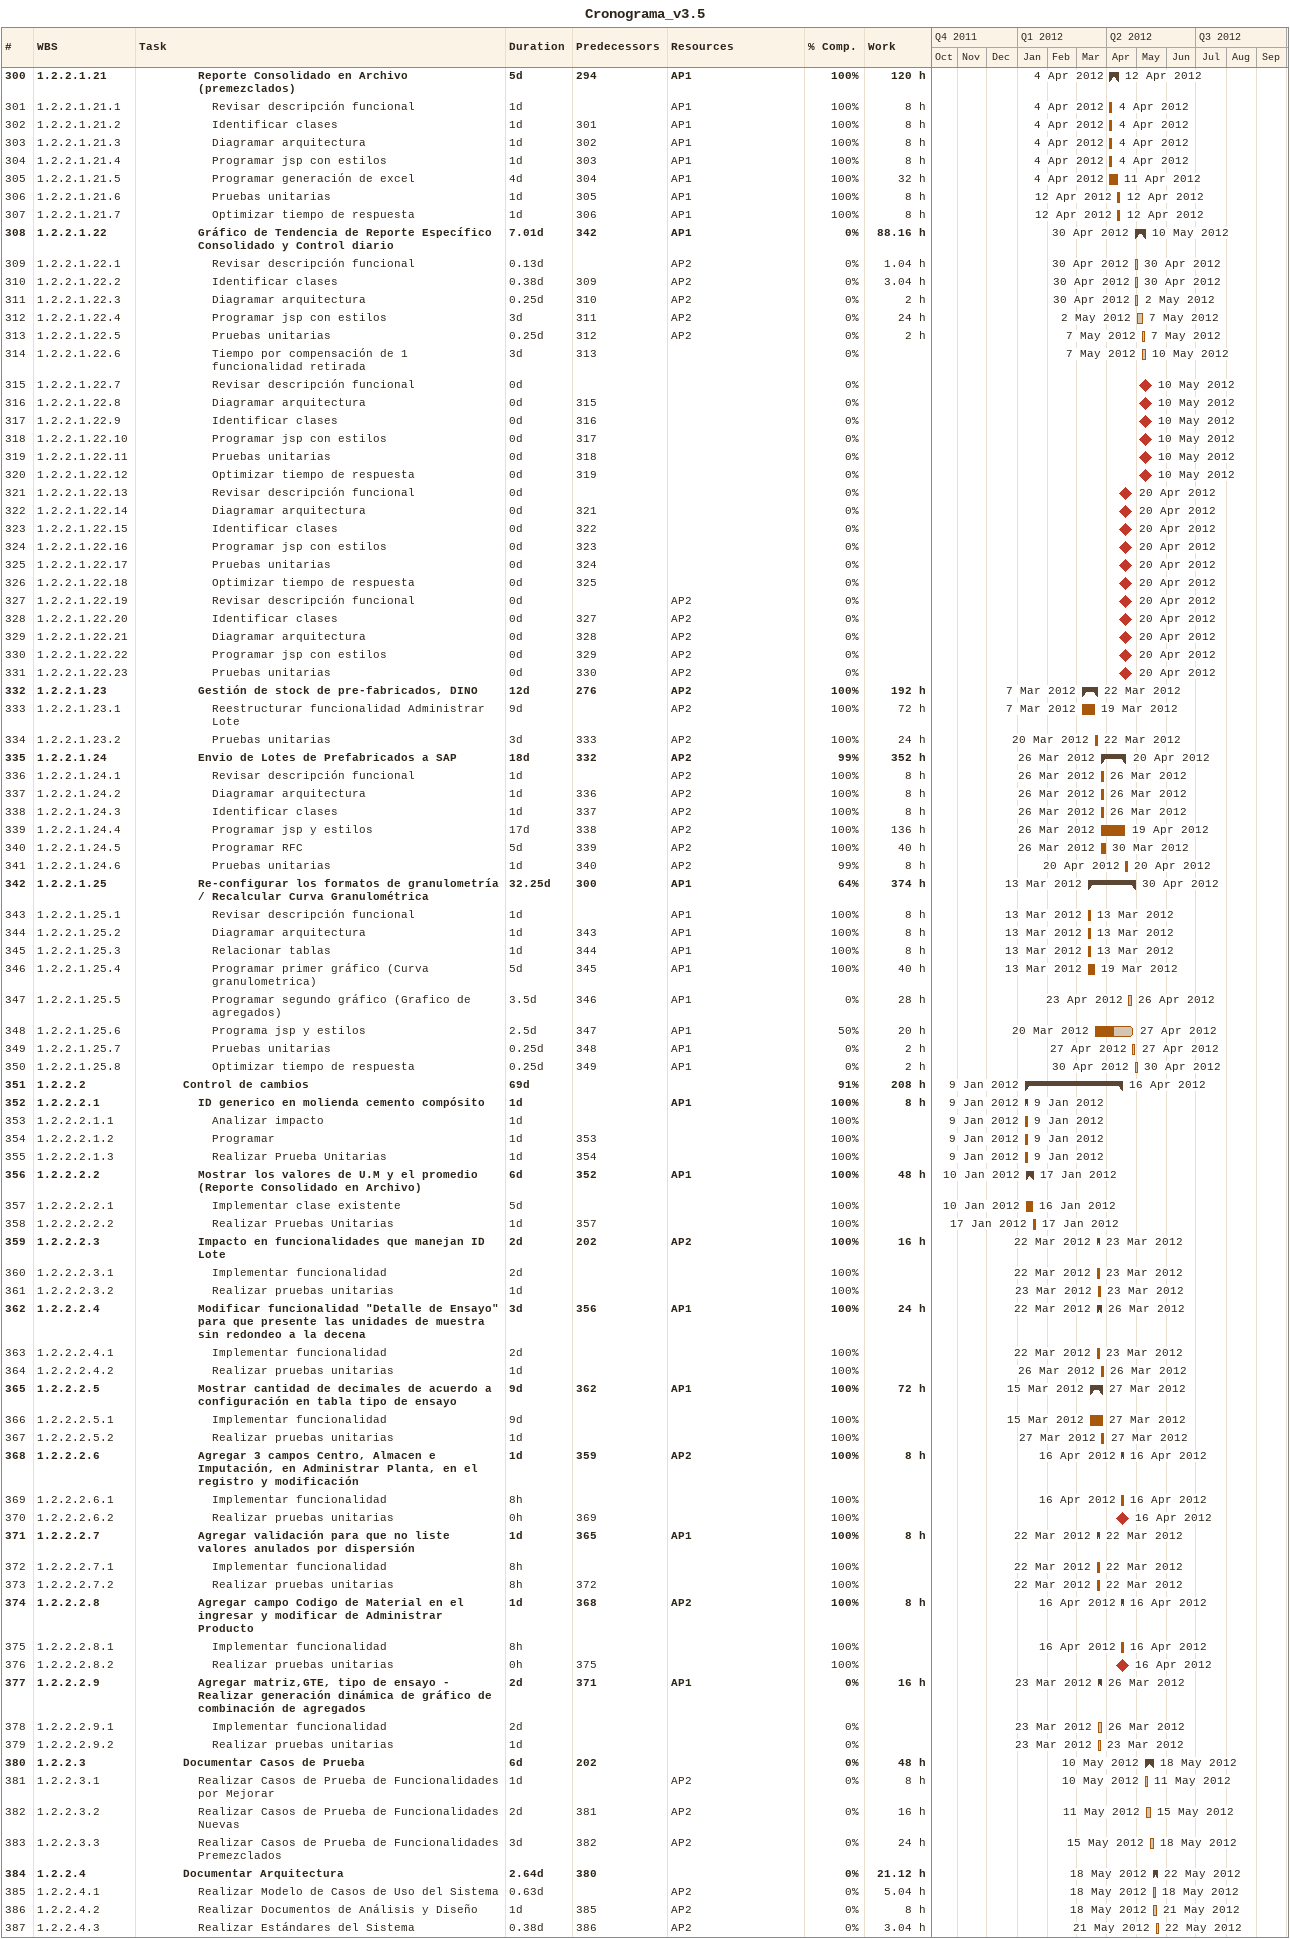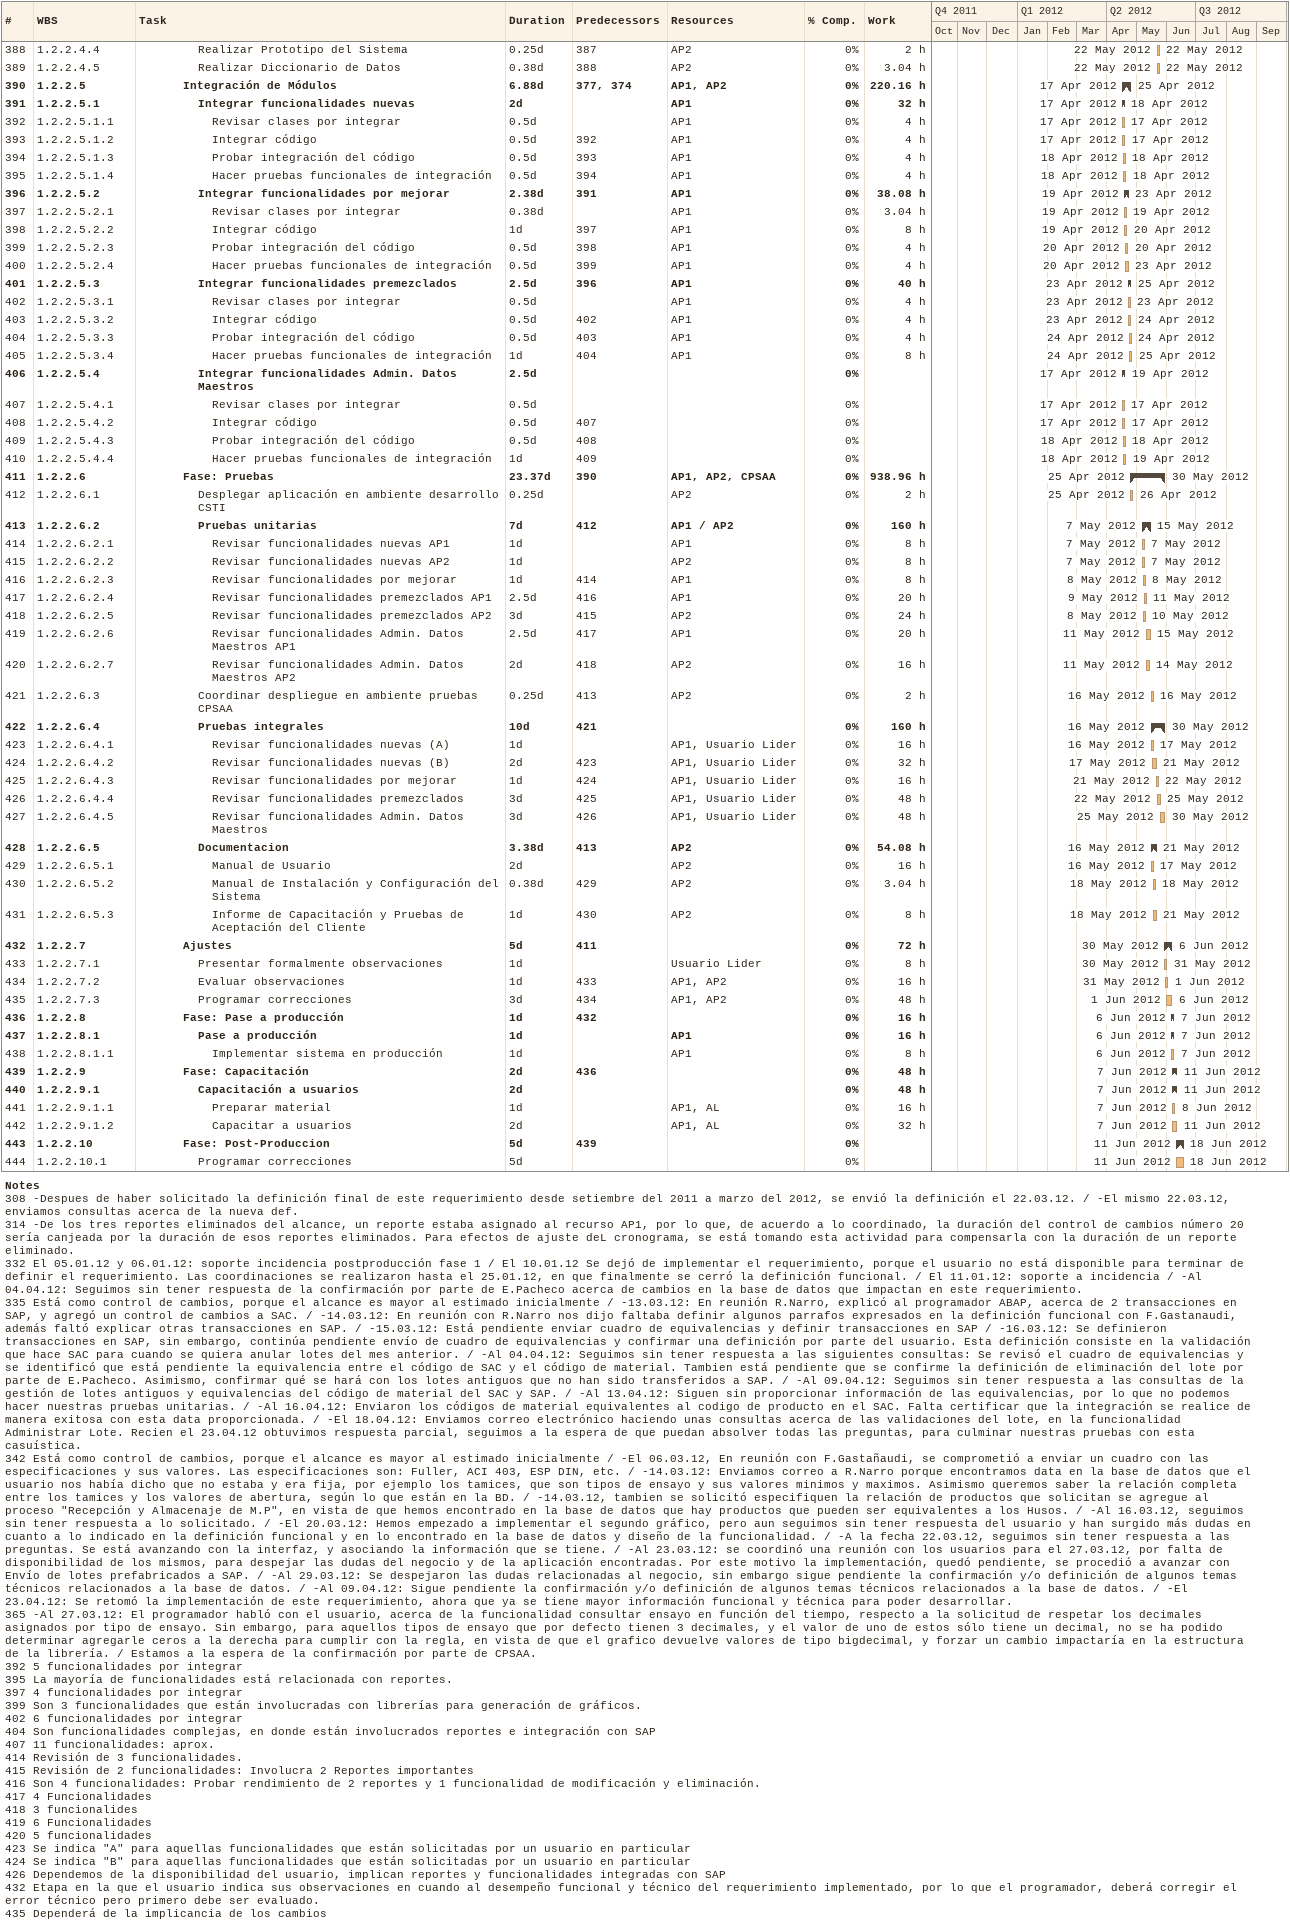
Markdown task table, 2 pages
Cronograma_v3.5

| ID | WBS | Task | Duration | Start | Finish | Predecessors | Resources | % complete | Work (h) |
|---|---|---|---|---|---|---|---|---|---|
| 300 | 1.2.2.1.21 | **Reporte Consolidado en Archivo (premezclados)** | 5d | 2012-04-04 | 2012-04-12 | 294 | AP1 | 100 | 120 |
| 301 | 1.2.2.1.21.1 | Revisar descripción funcional | 1d | 2012-04-04 | 2012-04-04 |  | AP1 | 100 | 8 |
| 302 | 1.2.2.1.21.2 | Identificar clases | 1d | 2012-04-04 | 2012-04-04 | 301 | AP1 | 100 | 8 |
| 303 | 1.2.2.1.21.3 | Diagramar arquitectura | 1d | 2012-04-04 | 2012-04-04 | 302 | AP1 | 100 | 8 |
| 304 | 1.2.2.1.21.4 | Programar jsp con estilos | 1d | 2012-04-04 | 2012-04-04 | 303 | AP1 | 100 | 8 |
| 305 | 1.2.2.1.21.5 | Programar generación de excel | 4d | 2012-04-04 | 2012-04-11 | 304 | AP1 | 100 | 32 |
| 306 | 1.2.2.1.21.6 | Pruebas unitarias | 1d | 2012-04-12 | 2012-04-12 | 305 | AP1 | 100 | 8 |
| 307 | 1.2.2.1.21.7 | Optimizar tiempo de respuesta | 1d | 2012-04-12 | 2012-04-12 | 306 | AP1 | 100 | 8 |
| 308 | 1.2.2.1.22 | **Gráfico de Tendencia de Reporte Específico Consolidado y Control diario** | 7.01d | 2012-04-30 | 2012-05-10 | 342 | AP1 | 0 | 88.16 |
| 309 | 1.2.2.1.22.1 | Revisar descripción funcional | 0.13d | 2012-04-30 | 2012-04-30 |  | AP2 | 0 | 1.04 |
| 310 | 1.2.2.1.22.2 | Identificar clases | 0.38d | 2012-04-30 | 2012-04-30 | 309 | AP2 | 0 | 3.04 |
| 311 | 1.2.2.1.22.3 | Diagramar arquitectura | 0.25d | 2012-04-30 | 2012-05-02 | 310 | AP2 | 0 | 2 |
| 312 | 1.2.2.1.22.4 | Programar jsp con estilos | 3d | 2012-05-02 | 2012-05-07 | 311 | AP2 | 0 | 24 |
| 313 | 1.2.2.1.22.5 | Pruebas unitarias | 0.25d | 2012-05-07 | 2012-05-07 | 312 | AP2 | 0 | 2 |
| 314 | 1.2.2.1.22.6 | Tiempo por compensación de 1 funcionalidad retirada | 3d | 2012-05-07 | 2012-05-10 | 313 |  | 0 |  |
| 315 | 1.2.2.1.22.7 | Revisar descripción funcional | 0d | 2012-05-10 | 2012-05-10 |  |  | 0 |  |
| 316 | 1.2.2.1.22.8 | Diagramar arquitectura | 0d | 2012-05-10 | 2012-05-10 | 315 |  | 0 |  |
| 317 | 1.2.2.1.22.9 | Identificar clases | 0d | 2012-05-10 | 2012-05-10 | 316 |  | 0 |  |
| 318 | 1.2.2.1.22.10 | Programar jsp con estilos | 0d | 2012-05-10 | 2012-05-10 | 317 |  | 0 |  |
| 319 | 1.2.2.1.22.11 | Pruebas unitarias | 0d | 2012-05-10 | 2012-05-10 | 318 |  | 0 |  |
| 320 | 1.2.2.1.22.12 | Optimizar tiempo de respuesta | 0d | 2012-05-10 | 2012-05-10 | 319 |  | 0 |  |
| 321 | 1.2.2.1.22.13 | Revisar descripción funcional | 0d | 2012-04-20 | 2012-04-20 |  |  | 0 |  |
| 322 | 1.2.2.1.22.14 | Diagramar arquitectura | 0d | 2012-04-20 | 2012-04-20 | 321 |  | 0 |  |
| 323 | 1.2.2.1.22.15 | Identificar clases | 0d | 2012-04-20 | 2012-04-20 | 322 |  | 0 |  |
| 324 | 1.2.2.1.22.16 | Programar jsp con estilos | 0d | 2012-04-20 | 2012-04-20 | 323 |  | 0 |  |
| 325 | 1.2.2.1.22.17 | Pruebas unitarias | 0d | 2012-04-20 | 2012-04-20 | 324 |  | 0 |  |
| 326 | 1.2.2.1.22.18 | Optimizar tiempo de respuesta | 0d | 2012-04-20 | 2012-04-20 | 325 |  | 0 |  |
| 327 | 1.2.2.1.22.19 | Revisar descripción funcional | 0d | 2012-04-20 | 2012-04-20 |  | AP2 | 0 |  |
| 328 | 1.2.2.1.22.20 | Identificar clases | 0d | 2012-04-20 | 2012-04-20 | 327 | AP2 | 0 |  |
| 329 | 1.2.2.1.22.21 | Diagramar arquitectura | 0d | 2012-04-20 | 2012-04-20 | 328 | AP2 | 0 |  |
| 330 | 1.2.2.1.22.22 | Programar jsp con estilos | 0d | 2012-04-20 | 2012-04-20 | 329 | AP2 | 0 |  |
| 331 | 1.2.2.1.22.23 | Pruebas unitarias | 0d | 2012-04-20 | 2012-04-20 | 330 | AP2 | 0 |  |
| 332 | 1.2.2.1.23 | **Gestión de stock de pre-fabricados, DINO** | 12d | 2012-03-07 | 2012-03-22 | 276 | AP2 | 100 | 192 |
| 333 | 1.2.2.1.23.1 | Reestructurar funcionalidad Administrar Lote | 9d | 2012-03-07 | 2012-03-19 |  | AP2 | 100 | 72 |
| 334 | 1.2.2.1.23.2 | Pruebas unitarias | 3d | 2012-03-20 | 2012-03-22 | 333 | AP2 | 100 | 24 |
| 335 | 1.2.2.1.24 | **Envio de Lotes de Prefabricados a SAP** | 18d | 2012-03-26 | 2012-04-20 | 332 | AP2 | 99 | 352 |
| 336 | 1.2.2.1.24.1 | Revisar descripción funcional | 1d | 2012-03-26 | 2012-03-26 |  | AP2 | 100 | 8 |
| 337 | 1.2.2.1.24.2 | Diagramar arquitectura | 1d | 2012-03-26 | 2012-03-26 | 336 | AP2 | 100 | 8 |
| 338 | 1.2.2.1.24.3 | Identificar clases | 1d | 2012-03-26 | 2012-03-26 | 337 | AP2 | 100 | 8 |
| 339 | 1.2.2.1.24.4 | Programar jsp y estilos | 17d | 2012-03-26 | 2012-04-19 | 338 | AP2 | 100 | 136 |
| 340 | 1.2.2.1.24.5 | Programar RFC | 5d | 2012-03-26 | 2012-03-30 | 339 | AP2 | 100 | 40 |
| 341 | 1.2.2.1.24.6 | Pruebas unitarias | 1d | 2012-04-20 | 2012-04-20 | 340 | AP2 | 99 | 8 |
| 342 | 1.2.2.1.25 | **Re-configurar los formatos de granulometría / Recalcular Curva Granulométrica** | 32.25d | 2012-03-13 | 2012-04-30 | 300 | AP1 | 64 | 374 |
| 343 | 1.2.2.1.25.1 | Revisar descripción funcional | 1d | 2012-03-13 | 2012-03-13 |  | AP1 | 100 | 8 |
| 344 | 1.2.2.1.25.2 | Diagramar arquitectura | 1d | 2012-03-13 | 2012-03-13 | 343 | AP1 | 100 | 8 |
| 345 | 1.2.2.1.25.3 | Relacionar tablas | 1d | 2012-03-13 | 2012-03-13 | 344 | AP1 | 100 | 8 |
| 346 | 1.2.2.1.25.4 | Programar primer gráfico (Curva granulometrica) | 5d | 2012-03-13 | 2012-03-19 | 345 | AP1 | 100 | 40 |
| 347 | 1.2.2.1.25.5 | Programar segundo gráfico (Grafico de agregados) | 3.5d | 2012-04-23 | 2012-04-26 | 346 | AP1 | 0 | 28 |
| 348 | 1.2.2.1.25.6 | Programa jsp y estilos | 2.5d | 2012-03-20 | 2012-04-27 | 347 | AP1 | 50 | 20 |
| 349 | 1.2.2.1.25.7 | Pruebas unitarias | 0.25d | 2012-04-27 | 2012-04-27 | 348 | AP1 | 0 | 2 |
| 350 | 1.2.2.1.25.8 | Optimizar tiempo de respuesta | 0.25d | 2012-04-30 | 2012-04-30 | 349 | AP1 | 0 | 2 |
| 351 | 1.2.2.2 | **Control de cambios** | 69d | 2012-01-09 | 2012-04-16 |  |  | 91 | 208 |
| 352 | 1.2.2.2.1 | **ID generico en molienda cemento compósito** | 1d | 2012-01-09 | 2012-01-09 |  | AP1 | 100 | 8 |
| 353 | 1.2.2.2.1.1 | Analizar impacto | 1d | 2012-01-09 | 2012-01-09 |  |  | 100 |  |
| 354 | 1.2.2.2.1.2 | Programar | 1d | 2012-01-09 | 2012-01-09 | 353 |  | 100 |  |
| 355 | 1.2.2.2.1.3 | Realizar Prueba Unitarias | 1d | 2012-01-09 | 2012-01-09 | 354 |  | 100 |  |
| 356 | 1.2.2.2.2 | **Mostrar los valores de U.M y el promedio (Reporte Consolidado en Archivo)** | 6d | 2012-01-10 | 2012-01-17 | 352 | AP1 | 100 | 48 |
| 357 | 1.2.2.2.2.1 | Implementar clase existente | 5d | 2012-01-10 | 2012-01-16 |  |  | 100 |  |
| 358 | 1.2.2.2.2.2 | Realizar Pruebas Unitarias | 1d | 2012-01-17 | 2012-01-17 | 357 |  | 100 |  |
| 359 | 1.2.2.2.3 | **Impacto en funcionalidades que manejan ID Lote** | 2d | 2012-03-22 | 2012-03-23 | 202 | AP2 | 100 | 16 |
| 360 | 1.2.2.2.3.1 | Implementar funcionalidad | 2d | 2012-03-22 | 2012-03-23 |  |  | 100 |  |
| 361 | 1.2.2.2.3.2 | Realizar pruebas unitarias | 1d | 2012-03-23 | 2012-03-23 |  |  | 100 |  |
| 362 | 1.2.2.2.4 | **Modificar funcionalidad "Detalle de Ensayo" para que presente las unidades de muestra sin redondeo a la decena** | 3d | 2012-03-22 | 2012-03-26 | 356 | AP1 | 100 | 24 |
| 363 | 1.2.2.2.4.1 | Implementar funcionalidad | 2d | 2012-03-22 | 2012-03-23 |  |  | 100 |  |
| 364 | 1.2.2.2.4.2 | Realizar pruebas unitarias | 1d | 2012-03-26 | 2012-03-26 |  |  | 100 |  |
| 365 | 1.2.2.2.5 | **Mostrar cantidad de decimales de acuerdo a configuración en tabla tipo de ensayo** | 9d | 2012-03-15 | 2012-03-27 | 362 | AP1 | 100 | 72 |
| 366 | 1.2.2.2.5.1 | Implementar funcionalidad | 9d | 2012-03-15 | 2012-03-27 |  |  | 100 |  |
| 367 | 1.2.2.2.5.2 | Realizar pruebas unitarias | 1d | 2012-03-27 | 2012-03-27 |  |  | 100 |  |
| 368 | 1.2.2.2.6 | **Agregar 3 campos Centro, Almacen e Imputación, en Administrar Planta, en el registro y modificación** | 1d | 2012-04-16 | 2012-04-16 | 359 | AP2 | 100 | 8 |
| 369 | 1.2.2.2.6.1 | Implementar funcionalidad | 8h | 2012-04-16 | 2012-04-16 |  |  | 100 |  |
| 370 | 1.2.2.2.6.2 | Realizar pruebas unitarias | 0h | 2012-04-16 | 2012-04-16 | 369 |  | 100 |  |
| 371 | 1.2.2.2.7 | **Agregar validación para que no liste valores anulados por dispersión** | 1d | 2012-03-22 | 2012-03-22 | 365 | AP1 | 100 | 8 |
| 372 | 1.2.2.2.7.1 | Implementar funcionalidad | 8h | 2012-03-22 | 2012-03-22 |  |  | 100 |  |
| 373 | 1.2.2.2.7.2 | Realizar pruebas unitarias | 8h | 2012-03-22 | 2012-03-22 | 372 |  | 100 |  |
| 374 | 1.2.2.2.8 | **Agregar campo Codigo de Material en el ingresar y modificar de Administrar Producto** | 1d | 2012-04-16 | 2012-04-16 | 368 | AP2 | 100 | 8 |
| 375 | 1.2.2.2.8.1 | Implementar funcionalidad | 8h | 2012-04-16 | 2012-04-16 |  |  | 100 |  |
| 376 | 1.2.2.2.8.2 | Realizar pruebas unitarias | 0h | 2012-04-16 | 2012-04-16 | 375 |  | 100 |  |
| 377 | 1.2.2.2.9 | **Agregar matriz,GTE, tipo de ensayo - Realizar generación dinámica de gráfico de combinación de agregados** | 2d | 2012-03-23 | 2012-03-26 | 371 | AP1 | 0 | 16 |
| 378 | 1.2.2.2.9.1 | Implementar funcionalidad | 2d | 2012-03-23 | 2012-03-26 |  |  | 0 |  |
| 379 | 1.2.2.2.9.2 | Realizar pruebas unitarias | 1d | 2012-03-23 | 2012-03-23 |  |  | 0 |  |
| 380 | 1.2.2.3 | **Documentar Casos de Prueba** | 6d | 2012-05-10 | 2012-05-18 | 202 |  | 0 | 48 |
| 381 | 1.2.2.3.1 | Realizar Casos de Prueba de Funcionalidades por Mejorar | 1d | 2012-05-10 | 2012-05-11 |  | AP2 | 0 | 8 |
| 382 | 1.2.2.3.2 | Realizar Casos de Prueba de Funcionalidades Nuevas | 2d | 2012-05-11 | 2012-05-15 | 381 | AP2 | 0 | 16 |
| 383 | 1.2.2.3.3 | Realizar Casos de Prueba de Funcionalidades Premezclados | 3d | 2012-05-15 | 2012-05-18 | 382 | AP2 | 0 | 24 |
| 384 | 1.2.2.4 | **Documentar Arquitectura** | 2.64d | 2012-05-18 | 2012-05-22 | 380 |  | 0 | 21.12 |
| 385 | 1.2.2.4.1 | Realizar Modelo de Casos de Uso del Sistema | 0.63d | 2012-05-18 | 2012-05-18 |  | AP2 | 0 | 5.04 |
| 386 | 1.2.2.4.2 | Realizar Documentos de Análisis y Diseño | 1d | 2012-05-18 | 2012-05-21 | 385 | AP2 | 0 | 8 |
| 387 | 1.2.2.4.3 | Realizar Estándares del Sistema | 0.38d | 2012-05-21 | 2012-05-22 | 386 | AP2 | 0 | 3.04 |
| 388 | 1.2.2.4.4 | Realizar Prototipo del Sistema | 0.25d | 2012-05-22 | 2012-05-22 | 387 | AP2 | 0 | 2 |
| 389 | 1.2.2.4.5 | Realizar Diccionario de Datos | 0.38d | 2012-05-22 | 2012-05-22 | 388 | AP2 | 0 | 3.04 |
| 390 | 1.2.2.5 | **Integración de Módulos** | 6.88d | 2012-04-17 | 2012-04-25 | 377, 374 | AP1, AP2 | 0 | 220.16 |
| 391 | 1.2.2.5.1 | **Integrar funcionalidades nuevas** | 2d | 2012-04-17 | 2012-04-18 |  | AP1 | 0 | 32 |
| 392 | 1.2.2.5.1.1 | Revisar clases por integrar | 0.5d | 2012-04-17 | 2012-04-17 |  | AP1 | 0 | 4 |
| 393 | 1.2.2.5.1.2 | Integrar código | 0.5d | 2012-04-17 | 2012-04-17 | 392 | AP1 | 0 | 4 |
| 394 | 1.2.2.5.1.3 | Probar integración del código | 0.5d | 2012-04-18 | 2012-04-18 | 393 | AP1 | 0 | 4 |
| 395 | 1.2.2.5.1.4 | Hacer pruebas funcionales de integración | 0.5d | 2012-04-18 | 2012-04-18 | 394 | AP1 | 0 | 4 |
| 396 | 1.2.2.5.2 | **Integrar funcionalidades por mejorar** | 2.38d | 2012-04-19 | 2012-04-23 | 391 | AP1 | 0 | 38.08 |
| 397 | 1.2.2.5.2.1 | Revisar clases por integrar | 0.38d | 2012-04-19 | 2012-04-19 |  | AP1 | 0 | 3.04 |
| 398 | 1.2.2.5.2.2 | Integrar código | 1d | 2012-04-19 | 2012-04-20 | 397 | AP1 | 0 | 8 |
| 399 | 1.2.2.5.2.3 | Probar integración del código | 0.5d | 2012-04-20 | 2012-04-20 | 398 | AP1 | 0 | 4 |
| 400 | 1.2.2.5.2.4 | Hacer pruebas funcionales de integración | 0.5d | 2012-04-20 | 2012-04-23 | 399 | AP1 | 0 | 4 |
| 401 | 1.2.2.5.3 | **Integrar funcionalidades premezclados** | 2.5d | 2012-04-23 | 2012-04-25 | 396 | AP1 | 0 | 40 |
| 402 | 1.2.2.5.3.1 | Revisar clases por integrar | 0.5d | 2012-04-23 | 2012-04-23 |  | AP1 | 0 | 4 |
| 403 | 1.2.2.5.3.2 | Integrar código | 0.5d | 2012-04-23 | 2012-04-24 | 402 | AP1 | 0 | 4 |
| 404 | 1.2.2.5.3.3 | Probar integración del código | 0.5d | 2012-04-24 | 2012-04-24 | 403 | AP1 | 0 | 4 |
| 405 | 1.2.2.5.3.4 | Hacer pruebas funcionales de integración | 1d | 2012-04-24 | 2012-04-25 | 404 | AP1 | 0 | 8 |
| 406 | 1.2.2.5.4 | **Integrar funcionalidades Admin. Datos Maestros** | 2.5d | 2012-04-17 | 2012-04-19 |  |  | 0 |  |
| 407 | 1.2.2.5.4.1 | Revisar clases por integrar | 0.5d | 2012-04-17 | 2012-04-17 |  |  | 0 |  |
| 408 | 1.2.2.5.4.2 | Integrar código | 0.5d | 2012-04-17 | 2012-04-17 | 407 |  | 0 |  |
| 409 | 1.2.2.5.4.3 | Probar integración del código | 0.5d | 2012-04-18 | 2012-04-18 | 408 |  | 0 |  |
| 410 | 1.2.2.5.4.4 | Hacer pruebas funcionales de integración | 1d | 2012-04-18 | 2012-04-19 | 409 |  | 0 |  |
| 411 | 1.2.2.6 | **Fase: Pruebas** | 23.37d | 2012-04-25 | 2012-05-30 | 390 | AP1, AP2, CPSAA | 0 | 938.96 |
| 412 | 1.2.2.6.1 | Desplegar aplicación en ambiente desarrollo CSTI | 0.25d | 2012-04-25 | 2012-04-26 |  | AP2 | 0 | 2 |
| 413 | 1.2.2.6.2 | **Pruebas unitarias** | 7d | 2012-05-07 | 2012-05-15 | 412 | AP1 / AP2 | 0 | 160 |
| 414 | 1.2.2.6.2.1 | Revisar funcionalidades nuevas AP1 | 1d | 2012-05-07 | 2012-05-07 |  | AP1 | 0 | 8 |
| 415 | 1.2.2.6.2.2 | Revisar funcionalidades nuevas AP2 | 1d | 2012-05-07 | 2012-05-07 |  | AP2 | 0 | 8 |
| 416 | 1.2.2.6.2.3 | Revisar funcionalidades por mejorar | 1d | 2012-05-08 | 2012-05-08 | 414 | AP1 | 0 | 8 |
| 417 | 1.2.2.6.2.4 | Revisar funcionalidades premezclados AP1 | 2.5d | 2012-05-09 | 2012-05-11 | 416 | AP1 | 0 | 20 |
| 418 | 1.2.2.6.2.5 | Revisar funcionalidades premezclados AP2 | 3d | 2012-05-08 | 2012-05-10 | 415 | AP2 | 0 | 24 |
| 419 | 1.2.2.6.2.6 | Revisar funcionalidades Admin. Datos Maestros AP1 | 2.5d | 2012-05-11 | 2012-05-15 | 417 | AP1 | 0 | 20 |
| 420 | 1.2.2.6.2.7 | Revisar funcionalidades Admin. Datos Maestros AP2 | 2d | 2012-05-11 | 2012-05-14 | 418 | AP2 | 0 | 16 |
| 421 | 1.2.2.6.3 | Coordinar despliegue en ambiente pruebas CPSAA | 0.25d | 2012-05-16 | 2012-05-16 | 413 | AP2 | 0 | 2 |
| 422 | 1.2.2.6.4 | **Pruebas integrales** | 10d | 2012-05-16 | 2012-05-30 | 421 |  | 0 | 160 |
| 423 | 1.2.2.6.4.1 | Revisar funcionalidades nuevas (A) | 1d | 2012-05-16 | 2012-05-17 |  | AP1, Usuario Lider | 0 | 16 |
| 424 | 1.2.2.6.4.2 | Revisar funcionalidades nuevas (B) | 2d | 2012-05-17 | 2012-05-21 | 423 | AP1, Usuario Lider | 0 | 32 |
| 425 | 1.2.2.6.4.3 | Revisar funcionalidades por mejorar | 1d | 2012-05-21 | 2012-05-22 | 424 | AP1, Usuario Lider | 0 | 16 |
| 426 | 1.2.2.6.4.4 | Revisar funcionalidades premezclados | 3d | 2012-05-22 | 2012-05-25 | 425 | AP1, Usuario Lider | 0 | 48 |
| 427 | 1.2.2.6.4.5 | Revisar funcionalidades Admin. Datos Maestros | 3d | 2012-05-25 | 2012-05-30 | 426 | AP1, Usuario Lider | 0 | 48 |
| 428 | 1.2.2.6.5 | **Documentacion** | 3.38d | 2012-05-16 | 2012-05-21 | 413 | AP2 | 0 | 54.08 |
| 429 | 1.2.2.6.5.1 | Manual de Usuario | 2d | 2012-05-16 | 2012-05-17 |  | AP2 | 0 | 16 |
| 430 | 1.2.2.6.5.2 | Manual de Instalación y Configuración del Sistema | 0.38d | 2012-05-18 | 2012-05-18 | 429 | AP2 | 0 | 3.04 |
| 431 | 1.2.2.6.5.3 | Informe de Capacitación y Pruebas de Aceptación del Cliente | 1d | 2012-05-18 | 2012-05-21 | 430 | AP2 | 0 | 8 |
| 432 | 1.2.2.7 | **Ajustes** | 5d | 2012-05-30 | 2012-06-06 | 411 |  | 0 | 72 |
| 433 | 1.2.2.7.1 | Presentar formalmente observaciones | 1d | 2012-05-30 | 2012-05-31 |  | Usuario Lider | 0 | 8 |
| 434 | 1.2.2.7.2 | Evaluar observaciones | 1d | 2012-05-31 | 2012-06-01 | 433 | AP1, AP2 | 0 | 16 |
| 435 | 1.2.2.7.3 | Programar correcciones | 3d | 2012-06-01 | 2012-06-06 | 434 | AP1, AP2 | 0 | 48 |
| 436 | 1.2.2.8 | **Fase: Pase a producción** | 1d | 2012-06-06 | 2012-06-07 | 432 |  | 0 | 16 |
| 437 | 1.2.2.8.1 | **Pase a producción** | 1d | 2012-06-06 | 2012-06-07 |  | AP1 | 0 | 16 |
| 438 | 1.2.2.8.1.1 | Implementar sistema en producción | 1d | 2012-06-06 | 2012-06-07 |  | AP1 | 0 | 8 |
| 439 | 1.2.2.9 | **Fase: Capacitación** | 2d | 2012-06-07 | 2012-06-11 | 436 |  | 0 | 48 |
| 440 | 1.2.2.9.1 | **Capacitación a usuarios** | 2d | 2012-06-07 | 2012-06-11 |  |  | 0 | 48 |
| 441 | 1.2.2.9.1.1 | Preparar material | 1d | 2012-06-07 | 2012-06-08 |  | AP1, AL | 0 | 16 |
| 442 | 1.2.2.9.1.2 | Capacitar a usuarios | 2d | 2012-06-07 | 2012-06-11 |  | AP1, AL | 0 | 32 |
| 443 | 1.2.2.10 | **Fase: Post-Produccion** | 5d | 2012-06-11 | 2012-06-18 | 439 |  | 0 |  |
| 444 | 1.2.2.10.1 | Programar correcciones | 5d | 2012-06-11 | 2012-06-18 |  |  | 0 |  |

Notes
- 308: -Despues de haber solicitado la definición final de este requerimiento desde setiembre del 2011 a marzo del 2012, se envió la definición el 22.03.12. / -El mismo 22.03.12, enviamos consultas acerca de la nueva def.
- 314: -De los tres reportes eliminados del alcance, un reporte estaba asignado al recurso AP1, por lo que, de acuerdo a lo coordinado, la duración del control de cambios número 20 sería canjeada por la duración de esos reportes eliminados. Para efectos de ajuste deL cronograma, se está tomando esta actividad para compensarla con la duración de un reporte eliminado.
- 332: El 05.01.12 y 06.01.12: soporte incidencia postproducción fase 1 / El 10.01.12 Se dejó de implementar el requerimiento, porque el usuario no está disponible para terminar de definir el requerimiento. Las coordinaciones se realizaron hasta el 25.01.12, en que finalmente se cerró la definición funcional. / El 11.01.12: soporte a incidencia / -Al 04.04.12: Seguimos sin tener respuesta de la confirmación por parte de E.Pacheco acerca de cambios en la base de datos que impactan en este requerimiento.
- 335: Está como control de cambios, porque el alcance es mayor al estimado inicialmente / -13.03.12: En reunión R.Narro, explicó al programador ABAP, acerca de 2 transacciones en SAP, y agregó un control de cambios a SAC. / -14.03.12: En reunión con R.Narro nos dijo faltaba definir algunos parrafos expresados en la definición funcional con F.Gastanaudi, además faltó explicar otras transacciones en SAP. / -15.03.12: Está pendiente enviar cuadro de equivalencias y definir transacciones en SAP / -16.03.12: Se definieron transacciones en SAP, sin embargo, continúa pendiente envío de cuadro de equivalencias y confirmar una definición por parte del usuario. Esta definición consiste en la validación que hace SAC para cuando se quiera anular lotes del mes anterior. / -Al 04.04.12: Seguimos sin tener respuesta a las siguientes consultas: Se revisó el cuadro de equivalencias y se identificó que está pendiente la equivalencia entre el código de SAC y el código de material. Tambien está pendiente que se confirme la definición de eliminación del lote por parte de E.Pacheco. Asimismo, confirmar qué se hará con los lotes antiguos que no han sido transferidos a SAP. / -Al 09.04.12: Seguimos sin tener respuesta a las consultas de la gestión de lotes antiguos y equivalencias del código de material del SAC y SAP. / -Al 13.04.12: Siguen sin proporcionar información de las equivalencias, por lo que no podemos hacer nuestras pruebas unitarias. / -Al 16.04.12: Enviaron los códigos de material equivalentes al codigo de producto en el SAC. Falta certificar que la integración se realice de manera exitosa con esta data proporcionada. / -El 18.04.12: Enviamos correo electrónico haciendo unas consultas acerca de las validaciones del lote, en la funcionalidad Administrar Lote. Recien el 23.04.12 obtuvimos respuesta parcial, seguimos a la espera de que puedan absolver todas las preguntas, para culminar nuestras pruebas con esta casuística.
- 342: Está como control de cambios, porque el alcance es mayor al estimado inicialmente / -El 06.03.12, En reunión con F.Gastañaudi, se comprometió a enviar un cuadro con las especificaciones y sus valores. Las especificaciones son: Fuller, ACI 403, ESP DIN, etc. / -14.03.12: Enviamos correo a R.Narro porque encontramos data en la base de datos que el usuario nos había dicho que no estaba y era fija, por ejemplo los tamices, que son tipos de ensayo y sus valores minimos y maximos. Asimismo queremos saber la relación completa entre los tamices y los valores de abertura, según lo que están en la BD. / -14.03.12, tambien se solicitó especifiquen la relación de productos que solicitan se agregue al proceso "Recepción y Almacenaje de M.P", en vista de que hemos encontrado en la base de datos que hay productos que pueden ser equivalentes a los Husos. / -Al 16.03.12, seguimos sin tener respuesta a lo solicitado. / -El 20.03.12: Hemos empezado a implementar el segundo gráfico, pero aun seguimos sin tener respuesta del usuario y han surgido más dudas en cuanto a lo indicado en la definición funcional y en lo encontrado en la base de datos y diseño de la funcionalidad. / -A la fecha 22.03.12, seguimos sin tener respuesta a las preguntas. Se está avanzando con la interfaz, y asociando la información que se tiene. / -Al 23.03.12: se coordinó una reunión con los usuarios para el 27.03.12, por falta de disponibilidad de los mismos, para despejar las dudas del negocio y de la aplicación encontradas. Por este motivo la implementación, quedó pendiente, se procedió a avanzar con Envío de lotes prefabricados a SAP. / -Al 29.03.12: Se despejaron las dudas relacionadas al negocio, sin embargo sigue pendiente la confirmación y/o definición de algunos temas técnicos relacionados a la base de datos. / -Al 09.04.12: Sigue pendiente la confirmación y/o definición de algunos temas técnicos relacionados a la base de datos. / -El 23.04.12: Se retomó la implementación de este requerimiento, ahora que ya se tiene mayor información funcional y técnica para poder desarrollar.
- 365: -Al 27.03.12: El programador habló con el usuario, acerca de la funcionalidad consultar ensayo en función del tiempo, respecto a la solicitud de respetar los decimales asignados por tipo de ensayo. Sin embargo, para aquellos tipos de ensayo que por defecto tienen 3 decimales, y el valor de uno de estos sólo tiene un decimal, no se ha podido determinar agregarle ceros a la derecha para cumplir con la regla, en vista de que el grafico devuelve valores de tipo bigdecimal, y forzar un cambio impactaría en la estructura de la librería. / Estamos a la espera de la confirmación por parte de CPSAA.
- 392: 5 funcionalidades por integrar
- 395: La mayoría de funcionalidades está relacionada con reportes.
- 397: 4 funcionalidades por integrar
- 399: Son 3 funcionalidades que están involucradas con librerías para generación de gráficos.
- 402: 6 funcionalidades por integrar
- 404: Son funcionalidades complejas, en donde están involucrados reportes e integración con SAP
- 407: 11 funcionalidades: aprox.
- 414: Revisión de 3 funcionalidades.
- 415: Revisión de 2 funcionalidades: Involucra 2 Reportes importantes
- 416: Son 4 funcionalidades: Probar rendimiento de 2 reportes y 1 funcionalidad de modificación y eliminación.
- 417: 4 Funcionalidades
- 418: 3 funcionalides
- 419: 6 Funcionalidades
- 420: 5 funcionalidades
- 423: Se indica "A" para aquellas funcionalidades que están solicitadas por un usuario en particular
- 424: Se indica "B" para aquellas funcionalidades que están solicitadas por un usuario en particular
- 426: Dependemos de la disponibilidad del usuario, implican reportes y funcionalidades integradas con SAP
- 432: Etapa en la que el usuario indica sus observaciones en cuando al desempeño funcional y técnico del requerimiento implementado, por lo que el programador, deberá corregir el error técnico pero primero debe ser evaluado.
- 435: Dependerá de la implicancia de los cambios
